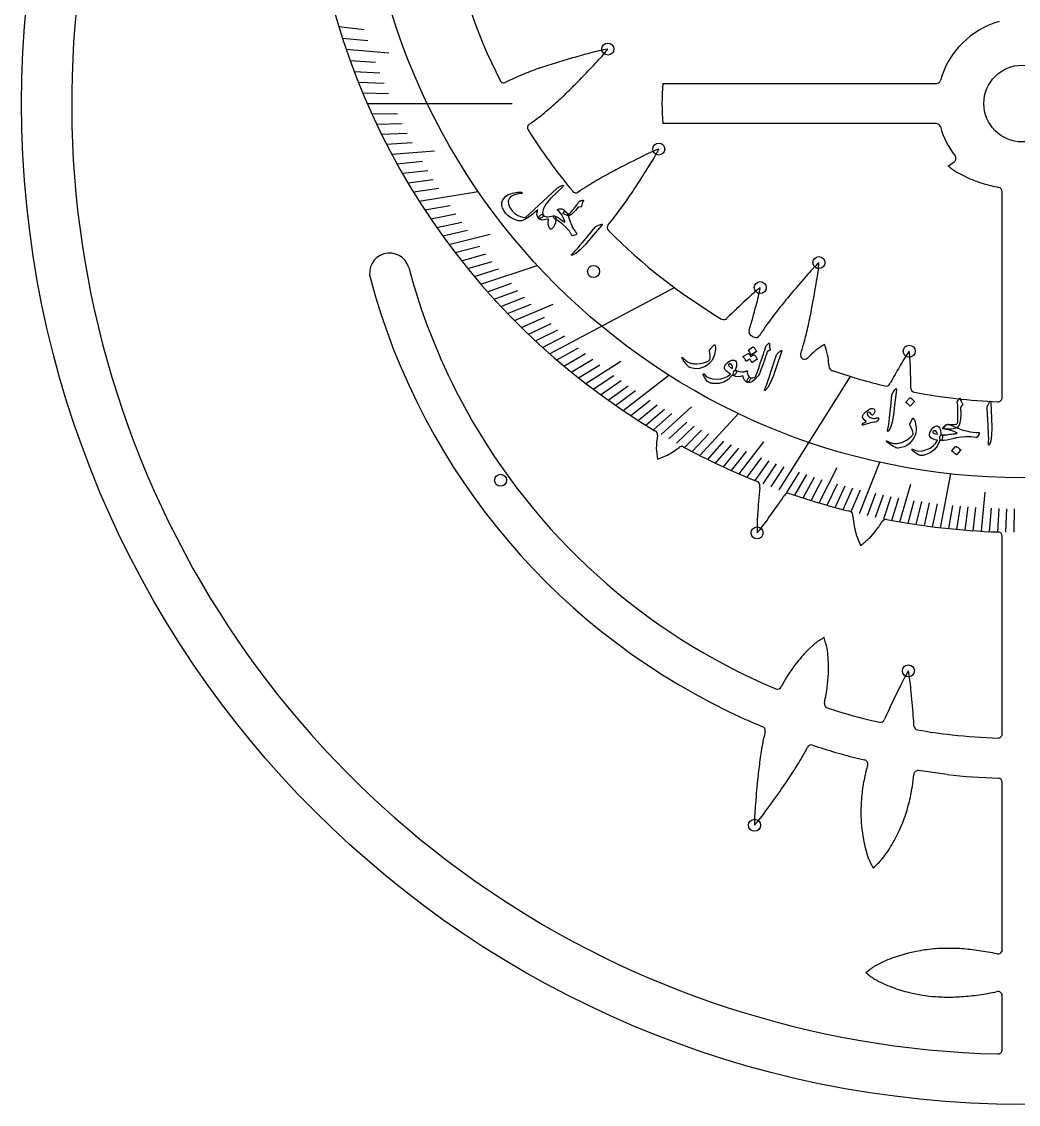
# Model space of a CAD drawing. Header units: millimetres. Extents: x -60 to 60, y -60 to 60.
# Drawn here: x -60 to -0.2, y -60 to 4.9 of the extents above; entities that cross this region are included whole.
import ezdxf

# ---------------------------------------------------------------- set-up
doc = ezdxf.new("R2010")
doc.units = ezdxf.units.MM
for name, color, linetype in [('CUT_INNER', 6, 'Continuous'), ('CUT_OUTER', 1, 'Continuous'), ('ENGRAVE', 7, 'Continuous'), ('ENGRAVE_FINE', 8, 'Continuous'), ('TEXT', 5, 'Continuous')]:
    doc.layers.add(name, color=color, linetype=linetype)

msp = doc.modelspace()

# ---------------------------------------------------------------- linework, layer by layer
at = {"layer": 'CUT_INNER'}
for points in [[(-21.542, 1.2), (-21.537, 1.2), (-5.149, 1.2)], [(-5.149, -1.2), (-21.537, -1.2), (-21.542, -1.2)], [(-4.427, -3.747), (-4.423, -3.744), (-4.074, -3.486)], [(-3.389, -4.396), (-3.901, -4.136), (-3.906, -4.133)], [(-1.2, -17.629), (-1.2, -5.27)], [(-36.786, -9.826), (-36.784, -9.832)], [(-17.71, -12.878), (-17.709, -12.877)], [(-12.862, -15.255), (-12.822, -15.21)], [(-11.593, -15.65), (-11.587, -15.773)], [(-7.942, -16.81), (-7.894, -16.722)], [(-21.989, -19.638), (-22.031, -19.613)], [(-15.888, -22.655), (-15.912, -22.646)], [(-15.742, -23.026), (-15.731, -22.912)], [(-10.349, -24.441), (-10.412, -24.425)], [(-10.152, -24.757), (-10.16, -24.663)], [(-8.809, -25.64), (-9.186, -26.074), (-9.19, -26.078)], [(-1.2, -37.789), (-1.2, -25.935)], [(-12.853, -32.767), (-12.431, -32.377), (-12.427, -32.374)], [(-15.574, -34.744), (-14.77, -35.083)], [(-9.195, -36.948), (-8.556, -37.092)], [(-4.509, -40.223), (-6.219, -39.994)], [(-1.2, -50.736), (-1.2, -40.691)], [(-1.2, -56.731), (-1.2, -53.481)]]:
    msp.add_lwpolyline(points, dxfattribs=at)
msp.add_circle((0, 0), 2.3, dxfattribs=at)
for centre, radius, start, end in [((0, 17.145), 42.854, 133.69959, 239.06366), ((0, 0), 57, 137.46163, 268.53552), ((-0.008, 17.142), 35.046, 191.01555, 206.72992), ((-0.001, 0.001), 5.098, 105.69586, 164.30414), ((-23.357, -5.739), 9.128, 99.41474, 106.2999), ((-32.103, 8.84), 9.148, 315.57392, 322.45221), ((-14.034, -43.066), 47.589, 105.76577, 107.0612), ((-5.857, -71.781), 77.446, 105.01344, 105.81591), ((-22.926, -15.309), 18.438, 109.27559, 112.56693), ((-19.95, -23.813), 27.448, 107.04713, 109.27956), ((-75.857, 49.478), 68.86, 315.56012, 316.91039), ((-31.086, 1.492), 0.25, 206.92152, 300.36039), ((-24.691, -11.059), 13.837, 112.57022, 116.93701), ((-5.15, 1.45), 0.25, 270, 343.82813), ((-51.945, 26.019), 35.362, 313.82983, 315.57145), ((-9.355, 0), 12.246, 174.37773, 185.62227), ((-42.769, 16.456), 22.108, 311.07627, 313.83799), ((-38.604, 11.678), 15.77, 307.24284, 311.07636), ((-29.424, -1.445), 0.25, 123.61865, 212.16797), ((-33.695, 5.053), 7.526, 303.30591, 308.01054), ((-5.15, -1.45), 0.25, 16.17188, 90), ((-0.02, 17.13), 35.029, 212.28017, 219.73663), ((-0.006, -0.003), 5.093, 195.68592, 217.9153), ((9.459, -68.577), 72.92, 116.25096, 117.52598), ((-18.572, -11.27), 9.127, 110.66496, 117.54996), ((-29.984, 1.317), 9.136, 326.82171, 333.70853), ((-4.223, -3.285), 0.25, 306.50741, 37.26563), ((-80.836, 32.644), 68.86, 326.81012, 328.16039), ((0.392, 2.218), 7.669, 231.06273, 235.91101), ((-14.36, -23.727), 22.133, 119.28209, 122.03772), ((-7.868, -35.294), 35.397, 117.55199, 119.29022), ((0.189, 3.496), 8.665, 245.61363, 252.99961), ((-21.142, -13.088), 9.517, 121.40595, 125.1627), ((-52.806, 14.301), 35.362, 325.07983, 326.82145), ((0.171, 3.323), 8.495, 252.77256, 259.3551), ((-1.45, -5.27), 0.25, 0, 77.91668), ((-26.766, -5.102), 0.25, 219.90234, 304.91632), ((-41.941, 6.711), 22.108, 322.32627, 325.08799), ((-31.933, -1.15), 9.383, 319.23774, 322.97527), ((-24.637, -7.439), 0.25, 139.45868, 224.82422), ((-0.004, 17.14), 35.048, 224.93675, 239.06138), ((-37.937, -10.165), 1.2, 16.42417, 196.11821), ((-5.944, -16.197), 9.127, 133.16447, 140.04999), ((-21.316, -8.934), 9.148, 349.324, 356.20197), ((0.06, 0.027), 38.141, 194.97992, 207.69695), ((41.884, -58.415), 72.92, 138.75096, 140.02598), ((0, 0), 40.474, 195.03291, 245.80808), ((-80.273, 0.546), 68.86, 349.31012, 350.66039), ((-10.149, -18.273), 9.127, 127.53953, 134.42497), ((-24.734, -9.538), 9.148, 343.69898, 350.57702), ((13.139, -34.296), 35.397, 140.05199, 141.79022), ((33.311, -64.975), 72.92, 133.12596, 134.40098), ((-85.573, 6.549), 72.074, 343.7482, 345.00022), ((-47.358, -5.674), 35.362, 347.57983, 349.32145), ((-17.893, -12.707), 0.25, 238.91858, 316.98345), ((2.715, -26.094), 22.133, 141.78209, 144.53772), ((-16.138, -13.691), 0.25, 163.91134, 242.40234), ((-5.59, -20.257), 11.982, 144.23312, 148.04362), ((-34.415, -8.528), 22.108, 344.82627, 347.58799), ((-8.773, 0.266), 16.032, 242.182, 242.87756), ((-15.967, -13.781), 0.25, 242.75391, 327.41632), ((-23.688, -11.52), 10.972, 341.45387, 345.24315), ((-7.421, -20.49), 7.553, 131.17778, 135.65389), ((-7.862, -20.991), 7.669, 121.37523, 126.22351), ((-18.031, -16.651), 6.558, 13.99076, 19.6605), ((0.648, -20.162), 9.127, 144.41461, 151.29994), ((-15.846, -16.037), 9.148, 0.57396, 7.45209), ((-13.048, -15.087), 0.25, 161.95868, 317.83371), ((-18.51, -16.228), 6.941, 4.77362, 9.64471), ((-11.337, -15.761), 0.25, 182.79129, 250.83984), ((-4.937, 2.649), 19.74, 250.83045, 251.50481), ((-0.024, 17.07), 34.976, 251.36567, 256.44739), ((59.721, -54.486), 77.446, 150.01344, 150.81591), ((-81.167, -18.374), 74.508, 1.00667, 1.86821), ((-8.161, -16.689), 0.25, 256.46484, 331.08966), ((-6.42, -17.062), 0.25, 180.79763, 259.27734), ((-0.005, 17.102), 35.011, 259.36389, 267.61803), ((0, 0), 38.075, 207.70352, 245.8558), ((-1.45, -17.629), 0.25, 267.71484, 360), ((-22.117, -19.852), 0.25, 351.54129, 59.23828), ((-16.704, -20.757), 5.238, 170.46063, 179.17112), ((-15.391, -20.368), 6.558, 182.74076, 188.4105), ((-23.977, -16.236), 5.543, 299.12886, 307.87674), ((-20.425, -20.812), 0.25, 61.70145, 126.58371), ((-0.024, 17.09), 42.795, 241.70823, 248.20637), ((-24.517, -14.127), 7.669, 290.12523, 294.97351), ((-15.98, -22.888), 0.25, 354.51178, 68.37891), ((52.849, -29.106), 68.86, 174.93512, 176.28539), ((-14.037, -23.61), 0.25, 70.8564, 146.11322), ((-78.188, 20.221), 77.446, 324.38844, 325.19091), ((-37.353, -8.004), 27.807, 324.90974, 326.20517), ((-0.006, 17.124), 42.833, 250.99392, 255.93915), ((-6.765, -25.449), 9.137, 174.94691, 181.83335), ((-10.409, -24.683), 0.25, 4.73438, 76.11328), ((-22.772, -19.722), 9.138, 318.79591, 325.67288), ((-2.755, -23.951), 7.441, 186.21945, 195.10536), ((-13.298, -21.956), 5.807, 320.63008, 327.89657), ((-8.169, -25.178), 0.25, 78.9389, 147.14062), ((-0.006, 17.104), 42.813, 259.07298, 268.07786), ((-3.761, -23.688), 6.558, 199.61576, 205.2855), ((-1.45, -25.935), 0.25, 0, 88.06641), ((-14.306, -20.365), 7.669, 307.00023, 311.84851), ((-7.966, -38.611), 7.669, 120.72375, 125.57203), ((-18.085, -34.155), 6.558, 13.33927, 19.00902), ((-6.697, -38.865), 8.665, 135.27464, 142.66062), ((-19.056, -33.784), 7.441, 359.94297, 8.82888), ((-6.126, -39.312), 9.39, 142.60761, 152.39063), ((-20.83, -33.815), 9.215, 350.08418, 0.14746), ((0.939, -38.809), 9.127, 148.30747, 155.193), ((-15.796, -35.813), 9.148, 4.46701, 11.34497), ((-14.673, -34.853), 0.25, 247.15601, 334.60962), ((58.135, -67.067), 72.92, 153.89397, 155.16899), ((-57.367, -26.441), 46.486, 348.19716, 348.88509), ((-75.183, -42.063), 68.86, 4.45313, 5.8034), ((-11.617, -35.987), 0.25, 171.21441, 252.20339), ((-2.283, -8.376), 29.396, 251.3302, 256.40071), ((-6.536, -14.607), 24.473, 245.75203, 248.35728), ((-8.5, -36.848), 0.25, 257.28814, 336.50103), ((9.532, -44.701), 19.419, 154.83673, 156.46845), ((-26.472, -38.391), 20.011, 3.08505, 4.7979), ((-3.523, -40.546), 12.242, 166.27323, 170.07449), ((-15.659, -37.584), 0.25, 346.9322, 67.11864), ((-6.24, -37.3), 0.25, 183.15999, 259.83051), ((-1.885, -14.089), 23.866, 259.37743, 264.40947), ((-0.608, -6.83), 31.22, 263.37508, 268.43367), ((-1.45, -37.789), 0.25, 267.45763, 360), ((6.177, -42.351), 22.108, 169.79979, 172.5615), ((-23.783, -33.037), 12.242, 329.23346, 333.0458), ((-12.649, -38.702), 0.25, 72.20339, 152.38983), ((-1.906, -6.986), 33.236, 251.28006, 256.24698), ((19.318, -44.072), 35.362, 172.55335, 174.29497), ((-32.336, -28.069), 22.133, 326.75561, 329.51124), ((-7.866, -31.603), 7.907, 255.79095, 258.38798), ((-9.513, -39.593), 0.25, 344.73274, 77.28814), ((-43.432, -20.802), 35.397, 325.02551, 326.76374), ((-0.156, -42.286), 9.487, 163.92317, 168.71021), ((-15.244, -39.546), 8.769, 350.7897, 355.59196), ((-6.253, -40.242), 0.25, 82.37288, 174.92827), ((-0.498, -5.548), 34.907, 263.40159, 268.45459), ((52.649, -47.415), 68.86, 174.28364, 175.63391), ((0.906, -42.564), 10.583, 168.35977, 174.01086), ((-1.45, -40.691), 0.25, 0, 87.45763), ((-74.16, 0.734), 72.92, 323.72448, 324.9995), ((0.028, -42.468), 9.7, 174.03201, 180.28914), ((-17.042, -39.345), 10.576, 345.61294, 351.27213), ((-6.92, -43.081), 9.136, 174.29529, 181.18186), ((-16.055, -39.602), 9.556, 336.12497, 345.63792), ((-22.852, -37.179), 9.127, 318.13829, 325.02353), ((-0.457, -42.476), 9.215, 180.25367, 190.31695), ((-15.683, -39.766), 9.149, 329.27998, 336.12367), ((-2.197, -42.82), 7.441, 190.11246, 198.99837), ((-14.222, -40.667), 7.433, 320.66031, 329.49362), ((-3.219, -42.627), 6.558, 203.50877, 209.17851), ((-13.965, -40.027), 7.669, 310.89324, 315.74152), ((-5.222, -58.22), 7.441, 110.28195, 119.16786), ((-4.576, -59.873), 9.215, 100.42317, 110.48644), ((-4.482, -60.349), 9.7, 94.2015, 100.45863), ((-4.422, -61.23), 10.583, 88.52926, 94.18035), ((-4.472, -63.054), 12.408, 83.68356, 88.51208), ((-4.846, -66.413), 15.787, 79.85011, 83.67517), ((-4.116, -62.998), 12.298, 77.73336, 80.39679), ((-1.45, -50.736), 0.25, 257.78775, 360), ((-5.212, -57.18), 6.558, 123.67826, 129.348), ((-4.55, -46.144), 7.669, 231.06273, 235.91101), ((-5.225, -46.004), 7.433, 240.8298, 249.66311), ((-4.597, -44.407), 9.149, 249.44947, 256.29316), ((-4.501, -44.012), 9.556, 256.29446, 265.80741), ((-4.422, -42.995), 10.576, 265.78243, 271.44162), ((-4.471, -41.176), 12.396, 271.45891, 276.29686), ((-4.844, -37.823), 15.77, 276.30534, 280.13886), ((-4.121, -41.195), 12.323, 279.59186, 282.26642), ((-1.45, -53.481), 0.25, 0, 102.21225), ((-1.45, -56.731), 0.25, 268.41797, 0)]:
    msp.add_arc(centre, radius, start, end, dxfattribs=at)
at = {"layer": 'CUT_OUTER'}
msp.add_circle((0, 0), 60, dxfattribs=at)
at = {"layer": 'ENGRAVE'}
for points in [[(-39.275, 0), (-30.576, 0)], [(-36.166, -5.844), (-32.618, -5.271)], [(-32.465, -10.829), (-29.082, -9.701)], [(-28.344, -14.997), (-20.852, -11.033)], [(-23.932, -18.404), (-21.181, -16.289)], [(-14.584, -23.151), (-10.306, -16.36)], [(-19.323, -21.105), (-17.018, -18.588)], [(-9.763, -24.582), (-8.539, -21.501)], [(-4.892, -25.429), (-4.272, -22.202)]]:
    msp.add_lwpolyline(points, dxfattribs=at)
for centre, radius in [((0, 17.145), 39.579), ((-24.849, 3.266), 0.36), ((-21.793, -2.729), 0.36), ((-25.706, -10.068), 0.36), ((-12.188, -9.539), 0.36), ((-15.709, -11.035), 0.36), ((-6.775, -14.85), 0.36), ((-31.281, -22.587), 0.36), ((-15.897, -25.742), 0.36), ((-6.827, -34.013), 0.36), ((-16.055, -43.27), 0.36)]:
    msp.add_circle(centre, radius, dxfattribs=at)
at = {"layer": 'ENGRAVE_FINE'}
for points in [[(-40.981, 4.612), (-39.455, 4.44)], [(-40.765, 3.927), (-39.236, 3.78)], [(-40.539, 3.251), (-37.982, 3.045)], [(-40.304, 2.583), (-38.771, 2.485)], [(-40.06, 1.924), (-38.526, 1.85)], [(-39.807, 1.274), (-38.271, 1.225)], [(-39.545, 0.633), (-38.009, 0.608)], [(-38.997, -0.624), (-37.46, -0.599)], [(-38.711, -1.239), (-37.175, -1.19)], [(-38.417, -1.845), (-36.882, -1.772)], [(-38.116, -2.443), (-36.583, -2.345)], [(-37.808, -3.031), (-35.25, -2.826)], [(-37.492, -3.611), (-35.964, -3.464)], [(-37.17, -4.183), (-35.645, -4.011)], [(-36.842, -4.745), (-35.32, -4.549)], [(-36.507, -5.299), (-34.989, -5.079)], [(-35.819, -6.381), (-34.311, -6.112)], [(-35.467, -6.909), (-33.964, -6.616)], [(-35.109, -7.429), (-33.612, -7.112)], [(-34.746, -7.939), (-33.255, -7.599)], [(-34.377, -8.442), (-31.898, -7.833)], [(-34.004, -8.936), (-32.527, -8.548)], [(-33.626, -9.422), (-32.157, -9.01)], [(-33.243, -9.899), (-31.782, -9.464)], [(-32.856, -10.368), (-31.403, -9.91)], [(-32.069, -11.282), (-30.634, -10.777)], [(-31.669, -11.726), (-30.245, -11.199)], [(-31.266, -12.163), (-29.852, -11.613)], [(-30.858, -12.591), (-29.455, -12.019)], [(-30.447, -13.012), (-28.123, -12.019)], [(-30.033, -13.425), (-28.653, -12.808)], [(-29.615, -13.829), (-28.247, -13.191)], [(-29.195, -14.226), (-27.838, -13.566)], [(-28.771, -14.616), (-27.427, -13.933)], [(-27.914, -15.371), (-26.598, -14.647)], [(-27.481, -15.738), (-26.179, -14.992)], [(-27.046, -16.097), (-25.758, -15.33)], [(-26.168, -16.792), (-24.068, -15.445)], [(-26.608, -16.448), (-25.335, -15.662)], [(-25.725, -17.129), (-24.483, -16.302)], [(-25.28, -17.459), (-24.054, -16.612)], [(-24.833, -17.781), (-23.623, -16.915)], [(-24.383, -18.096), (-23.191, -17.211)], [(-23.479, -18.705), (-22.32, -17.782)], [(-23.024, -18.999), (-21.883, -18.058)], [(-22.567, -19.286), (-21.444, -18.327)], [(-22.108, -19.566), (-21.004, -18.589)], [(-21.648, -19.84), (-19.837, -18.18)], [(-21.186, -20.106), (-20.12, -19.095)], [(-20.722, -20.366), (-19.676, -19.338)], [(-20.257, -20.619), (-19.231, -19.574)], [(-19.791, -20.866), (-18.785, -19.805)], [(-18.855, -21.339), (-17.889, -20.246)], [(-18.384, -21.566), (-17.44, -20.458)], [(-17.913, -21.786), (-16.99, -20.663)], [(-16.967, -22.207), (-15.5, -20.287)], [(-17.441, -22), (-16.539, -20.863)], [(-16.492, -22.409), (-15.635, -21.244)], [(-16.017, -22.604), (-15.181, -21.425)], [(-15.54, -22.792), (-14.728, -21.601)], [(-15.063, -22.975), (-14.273, -21.77)], [(-12.181, -23.942), (-11.101, -21.819)], [(-14.105, -23.321), (-13.362, -22.093)], [(-13.626, -23.485), (-12.906, -22.245)], [(-13.145, -23.643), (-12.449, -22.392)], [(-12.664, -23.796), (-11.992, -22.533)], [(-11.699, -24.081), (-11.075, -22.798)], [(-11.216, -24.216), (-10.617, -22.922)], [(-10.732, -24.344), (-10.158, -23.041)], [(-10.248, -24.466), (-9.698, -23.155)], [(-9.277, -24.693), (-8.778, -23.365)], [(-7.332, -25.077), (-6.671, -22.816)], [(-2.448, -25.639), (-2.225, -23.308)], [(-8.792, -24.798), (-8.318, -23.462)], [(-8.305, -24.897), (-7.857, -23.554)], [(-7.819, -24.99), (-7.396, -23.64)], [(-6.845, -25.159), (-6.474, -23.797)], [(-6.357, -25.235), (-6.012, -23.867)], [(-5.869, -25.305), (-5.551, -23.932)], [(-5.381, -25.37), (-5.088, -23.992)], [(-4.404, -25.482), (-4.164, -24.096)], [(-3.915, -25.53), (-3.702, -24.14)], [(-3.426, -25.572), (-3.239, -24.178)], [(-2.937, -25.608), (-2.777, -24.212)], [(-1.958, -25.665), (-1.851, -24.264)], [(-1.469, -25.684), (-1.389, -24.282)], [(-0.979, -25.698), (-0.926, -24.295)], [(-0.49, -25.706), (-0.463, -24.303)]]:
    msp.add_lwpolyline(points, dxfattribs=at)
at = {"layer": 'TEXT'}
for points in [[(-28.278, -5.702), (-28.551, -6.009), (-28.714, -6.284), (-28.765, -6.528), (-28.706, -6.739), (-28.712, -6.761), (-28.738, -6.789), (-28.785, -6.822), (-28.851, -6.86), (-28.905, -6.888), (-28.948, -6.903), (-28.979, -6.905), (-29, -6.894), (-29.069, -6.78), (-29.099, -6.654), (-29.09, -6.516), (-29.043, -6.364), (-29.419, -6.695), (-29.742, -6.917), (-30.013, -7.028), (-30.233, -7.028), (-30.476, -6.941), (-30.682, -6.837), (-30.851, -6.715), (-30.984, -6.577), (-31.091, -6.42), (-31.163, -6.265), (-31.199, -6.111), (-31.199, -5.959), (-31.163, -5.816), (-31.091, -5.689), (-30.983, -5.578), (-30.838, -5.482), (-30.753, -5.441), (-30.664, -5.406), (-30.571, -5.376), (-30.474, -5.352), (-30.373, -5.333), (-30.267, -5.321), (-30.157, -5.314), (-30.043, -5.312), (-30.029, -5.314), (-30.017, -5.319), (-30.006, -5.326), (-29.997, -5.335), (-29.992, -5.345), (-29.99, -5.355), (-29.991, -5.365), (-29.995, -5.377), (-30.002, -5.387), (-30.014, -5.394), (-30.029, -5.399), (-30.047, -5.401), (-30.305, -5.43), (-30.512, -5.487), (-30.666, -5.574), (-30.767, -5.692), (-30.824, -5.861), (-30.814, -6.042), (-30.734, -6.234), (-30.587, -6.437), (-30.424, -6.592), (-30.238, -6.712), (-30.031, -6.798), (-29.802, -6.848), (-27.912, -5.102), (-27.867, -5.061), (-27.826, -5.028), (-27.792, -5.004), (-27.762, -4.987), (-27.543, -4.9), (-27.511, -4.908), (-27.503, -4.928), (-27.518, -4.96), (-27.556, -5.003)], [(-26.44, -5.821), (-26.423, -5.816), (-26.408, -5.811), (-26.394, -5.806), (-26.382, -5.802), (-26.371, -5.798), (-26.363, -5.795), (-26.356, -5.793), (-26.351, -5.791), (-26.341, -5.79), (-26.332, -5.791), (-26.324, -5.795), (-26.318, -5.8), (-26.314, -5.807), (-26.312, -5.815), (-26.312, -5.823), (-26.316, -5.832), (-26.358, -5.915), (-26.39, -5.996), (-26.412, -6.076), (-26.424, -6.155), (-26.428, -6.173), (-26.439, -6.188), (-26.455, -6.197), (-26.477, -6.202), (-26.633, -6.219), (-26.794, -6.409), (-26.923, -6.546), (-27.036, -6.645), (-27.132, -6.703), (-27.212, -6.722), (-27.265, -6.715), (-27.334, -6.695), (-27.42, -6.661), (-27.521, -6.613), (-27.499, -6.519), (-27.461, -6.471), (-27.409, -6.47), (-27.341, -6.516), (-27.296, -6.556), (-27.252, -6.589), (-27.212, -6.617), (-27.174, -6.639), (-27.16, -6.629), (-27.143, -6.612), (-27.122, -6.589), (-27.096, -6.559), (-27.066, -6.523), (-27.031, -6.481), (-26.991, -6.432), (-26.947, -6.377), (-26.891, -6.31), (-26.84, -6.246), (-26.792, -6.186), (-26.749, -6.13), (-26.709, -6.078), (-26.673, -6.028), (-26.641, -5.982), (-26.613, -5.938), (-26.59, -5.905), (-26.57, -5.879), (-26.552, -5.862), (-26.537, -5.853), (-26.52, -5.849), (-26.498, -5.842), (-26.471, -5.833), (-26.44, -5.821)], [(-27.87, -6.368), (-27.818, -6.34), (-27.766, -6.321), (-27.715, -6.309), (-27.665, -6.306), (-27.609, -6.316), (-27.55, -6.341), (-27.487, -6.38), (-27.422, -6.434), (-27.389, -6.466), (-27.359, -6.499), (-27.331, -6.534), (-27.307, -6.57), (-27.285, -6.606), (-27.266, -6.644), (-27.248, -6.682), (-27.233, -6.721), (-27.186, -6.857), (-27.144, -6.979), (-27.105, -7.087), (-27.071, -7.179), (-27.041, -7.257), (-27.015, -7.32), (-26.994, -7.369), (-26.978, -7.403), (-26.941, -7.464), (-26.905, -7.522), (-26.869, -7.577), (-26.832, -7.629), (-26.797, -7.677), (-26.763, -7.723), (-26.732, -7.764), (-26.702, -7.803), (-26.698, -7.81), (-26.7, -7.817), (-26.706, -7.825), (-26.719, -7.834), (-26.777, -7.866), (-26.837, -7.892), (-26.9, -7.912), (-26.965, -7.925), (-26.974, -7.925), (-26.982, -7.921), (-26.989, -7.916), (-26.996, -7.908), (-27.024, -7.859), (-27.052, -7.812), (-27.079, -7.767), (-27.105, -7.725), (-27.131, -7.685), (-27.156, -7.649), (-27.181, -7.615), (-27.205, -7.585), (-27.36, -7.41), (-27.542, -7.243), (-27.754, -7.084), (-27.994, -6.932), (-28.035, -6.904), (-28.066, -6.874), (-28.089, -6.841), (-28.102, -6.806), (-28.106, -6.774), (-28.098, -6.753), (-28.079, -6.741), (-28.049, -6.74), (-27.962, -6.769), (-27.836, -6.837), (-27.669, -6.944), (-27.461, -7.09), (-27.452, -7.095), (-27.444, -7.097), (-27.439, -7.098), (-27.435, -7.097), (-27.432, -7.068), (-27.448, -7.009), (-27.484, -6.92), (-27.539, -6.801), (-27.608, -6.673), (-27.687, -6.564), (-27.776, -6.474), (-27.875, -6.402), (-27.885, -6.395), (-27.887, -6.387), (-27.882, -6.378), (-27.87, -6.368)], [(-28.028, -6.747), (-27.998, -6.789), (-27.979, -6.839), (-27.97, -6.898), (-27.97, -6.966), (-27.994, -7.142), (-28.043, -7.291), (-28.116, -7.415), (-28.216, -7.511), (-28.253, -7.53), (-28.286, -7.53), (-28.316, -7.512), (-28.343, -7.475), (-28.391, -7.372), (-28.418, -7.255), (-28.424, -7.125), (-28.408, -6.982), (-28.407, -6.952), (-28.417, -6.934), (-28.437, -6.928), (-28.469, -6.933), (-28.639, -6.979), (-28.785, -6.987), (-28.906, -6.958), (-29.002, -6.891), (-29.007, -6.88), (-29.007, -6.864), (-29.001, -6.845), (-28.991, -6.821), (-28.952, -6.761), (-28.911, -6.713), (-28.869, -6.678), (-28.825, -6.655), (-28.804, -6.65), (-28.783, -6.652), (-28.762, -6.66), (-28.741, -6.674), (-28.645, -6.743), (-28.547, -6.784), (-28.445, -6.796), (-28.341, -6.781), (-28.232, -6.753), (-28.143, -6.738), (-28.076, -6.736), (-28.028, -6.747)], [(-25.293, -7.247), (-25.219, -7.224), (-25.182, -7.226), (-25.183, -7.256), (-25.22, -7.312), (-25.825, -8.016), (-26.196, -8.449), (-26.512, -8.774), (-26.775, -8.991), (-26.984, -9.098), (-27.006, -9.101), (-27.021, -9.1), (-27.029, -9.094), (-27.03, -9.083), (-27.027, -9.071), (-27.02, -9.057), (-27.009, -9.043), (-26.995, -9.027), (-26.877, -8.914), (-26.758, -8.787), (-26.637, -8.649), (-26.514, -8.498), (-26.481, -8.46), (-26.393, -8.354), (-26.251, -8.182), (-26.052, -7.944), (-25.616, -7.413), (-25.591, -7.386), (-25.565, -7.364), (-25.539, -7.347), (-25.513, -7.334)], [(-18.47, -14.47), (-18.464, -14.465), (-18.459, -14.461), (-18.455, -14.459), (-18.45, -14.459), (-18.441, -14.463), (-18.432, -14.474), (-18.424, -14.491), (-18.417, -14.513), (-18.399, -14.618), (-18.395, -14.73), (-18.406, -14.848), (-18.43, -14.972), (-18.467, -15.1), (-18.514, -15.22), (-18.57, -15.333), (-18.636, -15.437), (-18.746, -15.562), (-18.873, -15.669), (-19.016, -15.759), (-19.175, -15.832), (-19.346, -15.882), (-19.52, -15.902), (-19.697, -15.892), (-19.878, -15.85), (-19.923, -15.834), (-19.965, -15.812), (-20.003, -15.784), (-20.037, -15.749), (-20.111, -15.662), (-20.177, -15.581), (-20.235, -15.509), (-20.285, -15.444), (-20.327, -15.387), (-20.361, -15.338), (-20.387, -15.297), (-20.405, -15.264), (-20.408, -15.255), (-20.409, -15.248), (-20.409, -15.242), (-20.406, -15.236), (-20.402, -15.231), (-20.396, -15.226), (-20.39, -15.223), (-20.382, -15.22), (-20.374, -15.22), (-20.366, -15.223), (-20.358, -15.228), (-20.351, -15.236), (-20.303, -15.286), (-20.256, -15.332), (-20.21, -15.374), (-20.165, -15.411), (-20.121, -15.445), (-20.076, -15.475), (-20.031, -15.501), (-19.987, -15.524), (-19.94, -15.543), (-19.89, -15.56), (-19.837, -15.574), (-19.779, -15.585), (-19.719, -15.594), (-19.654, -15.6), (-19.586, -15.602), (-19.514, -15.602), (-19.305, -15.586), (-19.112, -15.548), (-18.936, -15.487), (-18.776, -15.405), (-18.764, -15.397), (-18.754, -15.386), (-18.746, -15.373), (-18.739, -15.356), (-18.721, -15.244), (-18.716, -15.111), (-18.725, -14.956), (-18.747, -14.78), (-18.747, -14.769), (-18.745, -14.761), (-18.742, -14.754), (-18.738, -14.75)], [(-15.343, -14.509), (-15.294, -14.464), (-15.256, -14.428), (-15.228, -14.402), (-15.211, -14.384), (-15.199, -14.373), (-15.187, -14.367), (-15.175, -14.366), (-15.164, -14.369), (-15.153, -14.377), (-15.146, -14.388), (-15.143, -14.402), (-15.145, -14.42), (-15.153, -14.506), (-15.152, -14.587), (-15.143, -14.663), (-15.124, -14.735), (-15.12, -14.757), (-15.125, -14.777), (-15.14, -14.796), (-15.165, -14.812), (-15.287, -14.883), (-15.305, -14.933), (-15.322, -14.982), (-15.338, -15.03), (-15.355, -15.077), (-15.371, -15.123), (-15.386, -15.168), (-15.402, -15.213), (-15.416, -15.257), (-15.552, -15.661), (-15.665, -15.974), (-15.757, -16.195), (-15.827, -16.323), (-16.006, -16.532), (-16.175, -16.669), (-16.335, -16.733), (-16.485, -16.724), (-16.488, -16.722), (-16.492, -16.72), (-16.495, -16.718), (-16.498, -16.717), (-16.51, -16.688), (-16.502, -16.638), (-16.474, -16.567), (-16.427, -16.474), (-16.407, -16.442), (-16.385, -16.421), (-16.362, -16.413), (-16.336, -16.418), (-16.241, -16.443), (-16.153, -16.447), (-16.074, -16.429), (-16.002, -16.391), (-15.971, -16.318), (-15.937, -16.234), (-15.901, -16.14), (-15.863, -16.034), (-15.822, -15.919), (-15.779, -15.793), (-15.734, -15.658), (-15.685, -15.513), (-15.637, -15.371), (-15.594, -15.243), (-15.555, -15.129), (-15.522, -15.03), (-15.494, -14.945), (-15.471, -14.875), (-15.452, -14.819), (-15.437, -14.778), (-15.376, -14.569), (-15.367, -14.549), (-15.359, -14.532), (-15.351, -14.519), (-15.343, -14.509)], [(-16.136, -14.595), (-16.13, -14.593), (-16.123, -14.594), (-16.115, -14.597), (-16.107, -14.602), (-16.081, -14.63), (-16.057, -14.66), (-16.035, -14.69), (-16.014, -14.721), (-15.995, -14.752), (-15.977, -14.786), (-15.96, -14.82), (-15.945, -14.856), (-15.943, -14.868), (-15.943, -14.877), (-15.947, -14.885), (-15.954, -14.89), (-16.24, -15.068), (-16.248, -15.069), (-16.256, -15.066), (-16.263, -15.057), (-16.269, -15.044), (-16.275, -15.033), (-16.285, -15.015), (-16.298, -14.992), (-16.314, -14.962), (-16.335, -14.926), (-16.36, -14.884), (-16.389, -14.835), (-16.423, -14.779), (-16.427, -14.771), (-16.427, -14.764), (-16.425, -14.759), (-16.419, -14.756)], [(-14.521, -14.853), (-14.461, -14.803), (-14.426, -14.792), (-14.415, -14.82), (-14.43, -14.886), (-14.732, -15.764), (-14.917, -16.302), (-15.091, -16.721), (-15.256, -17.019), (-15.411, -17.196), (-15.431, -17.208), (-15.445, -17.212), (-15.454, -17.209), (-15.459, -17.2), (-15.461, -17.187), (-15.459, -17.172), (-15.455, -17.154), (-15.447, -17.135), (-15.38, -16.986), (-15.315, -16.825), (-15.254, -16.651), (-15.195, -16.466), (-15.179, -16.418), (-15.136, -16.288), (-15.067, -16.075), (-14.97, -15.78), (-14.76, -15.126), (-14.746, -15.092), (-14.731, -15.062), (-14.713, -15.036), (-14.694, -15.015)], [(-17.411, -16.304), (-17.635, -16.537), (-17.891, -16.696), (-18.181, -16.78), (-18.503, -16.787), (-18.545, -16.782), (-18.586, -16.776), (-18.626, -16.769), (-18.664, -16.761), (-18.701, -16.751), (-18.736, -16.74), (-18.769, -16.727), (-18.8, -16.713), (-18.869, -16.662), (-18.947, -16.57), (-19.033, -16.438), (-19.127, -16.265), (-19.135, -16.243), (-19.137, -16.225), (-19.133, -16.212), (-19.123, -16.202), (-19.11, -16.198), (-19.096, -16.2), (-19.084, -16.208), (-19.071, -16.223), (-18.947, -16.356), (-18.777, -16.451), (-18.562, -16.508), (-18.303, -16.526), (-18.073, -16.506), (-17.864, -16.45), (-17.673, -16.358), (-17.503, -16.23), (-17.5, -16.224), (-17.499, -16.218), (-17.501, -16.213), (-17.504, -16.208), (-17.618, -16.14), (-17.71, -16.074), (-17.781, -16.01), (-17.831, -15.948), (-17.859, -15.881), (-17.86, -15.807), (-17.833, -15.727), (-17.779, -15.642), (-17.771, -15.632), (-17.762, -15.621), (-17.753, -15.61), (-17.743, -15.6), (-17.732, -15.589), (-17.721, -15.578), (-17.709, -15.566), (-17.697, -15.554), (-17.606, -15.48), (-17.516, -15.427), (-17.427, -15.394), (-17.338, -15.382), (-17.259, -15.392), (-17.2, -15.424), (-17.159, -15.479), (-17.137, -15.557), (-17.131, -15.652), (-17.143, -15.754), (-17.17, -15.862), (-17.214, -15.976), (-17.208, -15.98), (-17.201, -15.983), (-17.195, -15.985), (-17.188, -15.988), (-17.182, -15.99), (-17.175, -15.993), (-17.169, -15.996), (-17.162, -15.999), (-17.142, -16.016), (-17.131, -16.04), (-17.131, -16.07), (-17.141, -16.108), (-17.157, -16.147), (-17.177, -16.184), (-17.201, -16.219), (-17.229, -16.253), (-17.257, -16.282), (-17.282, -16.299), (-17.303, -16.307), (-17.32, -16.304), (-17.385, -16.27), (-17.388, -16.276), (-17.394, -16.284), (-17.401, -16.293), (-17.411, -16.304)], [(-16.088, -15.059), (-16.081, -15.057), (-16.074, -15.058), (-16.067, -15.06), (-16.058, -15.066), (-16.032, -15.094), (-16.007, -15.124), (-15.984, -15.154), (-15.963, -15.185), (-15.943, -15.216), (-15.925, -15.25), (-15.908, -15.284), (-15.892, -15.32), (-15.89, -15.33), (-15.892, -15.338), (-15.896, -15.346), (-15.904, -15.352), (-16.19, -15.531), (-16.196, -15.532), (-16.203, -15.529), (-16.209, -15.521), (-16.217, -15.509), (-16.221, -15.501), (-16.229, -15.489), (-16.239, -15.472), (-16.252, -15.45), (-16.267, -15.424), (-16.285, -15.394), (-16.307, -15.36), (-16.331, -15.322), (-16.542, -15.452), (-16.55, -15.453), (-16.558, -15.45), (-16.565, -15.441), (-16.572, -15.428), (-16.578, -15.417), (-16.588, -15.399), (-16.601, -15.375), (-16.618, -15.345), (-16.639, -15.309), (-16.664, -15.267), (-16.694, -15.217), (-16.728, -15.161), (-16.731, -15.154), (-16.73, -15.147), (-16.727, -15.143), (-16.721, -15.139), (-16.435, -14.981), (-16.429, -14.979), (-16.422, -14.979), (-16.414, -14.982), (-16.406, -14.988), (-16.387, -15.008), (-16.369, -15.029), (-16.352, -15.05), (-16.335, -15.072), (-16.319, -15.095), (-16.304, -15.118), (-16.29, -15.142), (-16.277, -15.167)], [(-17.377, -15.844), (-17.38, -15.764), (-17.396, -15.701), (-17.425, -15.653), (-17.466, -15.622), (-17.497, -15.615), (-17.527, -15.613), (-17.556, -15.617), (-17.585, -15.627), (-17.596, -15.634), (-17.603, -15.645), (-17.605, -15.659), (-17.603, -15.677), (-17.585, -15.726), (-17.546, -15.773), (-17.486, -15.819), (-17.405, -15.864), (-17.396, -15.867), (-17.388, -15.864), (-17.382, -15.857), (-17.377, -15.844)], [(-16.336, -16.418), (-16.313, -16.44), (-16.297, -16.459), (-16.29, -16.475), (-16.289, -16.487), (-16.294, -16.504), (-16.302, -16.523), (-16.314, -16.544), (-16.328, -16.569), (-16.381, -16.644), (-16.425, -16.695), (-16.459, -16.721), (-16.485, -16.724), (-16.572, -16.665), (-16.646, -16.581), (-16.707, -16.47), (-16.754, -16.334), (-16.884, -16.372), (-17.022, -16.38), (-17.168, -16.357), (-17.323, -16.302), (-17.337, -16.291), (-17.345, -16.275), (-17.346, -16.255), (-17.341, -16.229), (-17.296, -16.074), (-17.29, -16.057), (-17.28, -16.041), (-17.265, -16.026), (-17.245, -16.011), (-17.226, -16.002), (-17.207, -15.997), (-17.187, -15.997), (-17.167, -16.001), (-16.983, -16.064), (-16.819, -16.09), (-16.676, -16.08), (-16.553, -16.034), (-16.538, -16.026), (-16.523, -16.023), (-16.507, -16.025), (-16.492, -16.03), (-16.48, -16.039), (-16.473, -16.049), (-16.472, -16.061), (-16.477, -16.076), (-16.483, -16.089), (-16.487, -16.1), (-16.489, -16.11), (-16.49, -16.12), (-16.467, -16.216), (-16.433, -16.298), (-16.39, -16.366), (-16.336, -16.418)], [(-7.633, -17.154), (-7.584, -17.094), (-7.552, -17.076), (-7.536, -17.101), (-7.537, -17.168), (-7.652, -18.089), (-7.723, -18.655), (-7.807, -19.1), (-7.907, -19.426), (-8.022, -19.631), (-8.039, -19.646), (-8.052, -19.654), (-8.062, -19.653), (-8.069, -19.644), (-8.073, -19.632), (-8.074, -19.617), (-8.073, -19.599), (-8.07, -19.578), (-8.035, -19.419), (-8.005, -19.247), (-7.98, -19.065), (-7.961, -18.872), (-7.955, -18.821), (-7.94, -18.685), (-7.915, -18.463), (-7.882, -18.155), (-7.811, -17.471), (-7.804, -17.435), (-7.795, -17.402), (-7.783, -17.374), (-7.768, -17.349)], [(-6.735, -17.65), (-6.729, -17.646), (-6.723, -17.644), (-6.714, -17.645), (-6.705, -17.648), (-6.641, -17.69), (-6.583, -17.738), (-6.53, -17.792), (-6.481, -17.851), (-6.477, -17.86), (-6.476, -17.868), (-6.478, -17.875), (-6.483, -17.882), (-6.705, -18.132), (-6.712, -18.137), (-6.721, -18.138), (-6.73, -18.132), (-6.74, -18.121), (-6.749, -18.112), (-6.763, -18.098), (-6.782, -18.079), (-6.806, -18.055), (-6.835, -18.026), (-6.871, -17.992), (-6.912, -17.953), (-6.96, -17.909), (-6.966, -17.902), (-6.968, -17.896), (-6.967, -17.891), (-6.962, -17.886)], [(-3.865, -19.101), (-3.862, -18.993), (-3.86, -18.878), (-3.858, -18.758), (-3.858, -18.632), (-3.858, -18.499), (-3.86, -18.36), (-3.863, -18.214), (-3.867, -18.061), (-3.893, -17.902), (-3.892, -17.882), (-3.887, -17.863), (-3.88, -17.846), (-3.871, -17.829), (-3.865, -17.821), (-3.857, -17.81), (-3.847, -17.796), (-3.835, -17.78), (-3.82, -17.761), (-3.804, -17.739), (-3.785, -17.713), (-3.765, -17.685), (-3.758, -17.676), (-3.75, -17.669), (-3.74, -17.666), (-3.73, -17.666), (-3.722, -17.669), (-3.716, -17.675), (-3.712, -17.685), (-3.709, -17.699), (-3.692, -17.775), (-3.665, -17.85), (-3.628, -17.924), (-3.581, -17.997), (-3.569, -18.017), (-3.566, -18.036), (-3.571, -18.054), (-3.585, -18.072), (-3.672, -18.173), (-3.679, -18.186), (-3.685, -18.203), (-3.689, -18.225), (-3.691, -18.251), (-3.688, -18.622), (-3.703, -18.919), (-3.734, -19.141), (-3.784, -19.288), (-3.882, -19.402), (-4.04, -19.478), (-4.258, -19.517), (-4.536, -19.518), (-4.637, -19.5), (-4.683, -19.462), (-4.674, -19.404), (-4.61, -19.326), (-4.6, -19.316), (-4.589, -19.306), (-4.579, -19.297), (-4.57, -19.288), (-4.56, -19.278), (-4.551, -19.27), (-4.542, -19.261), (-4.533, -19.252), (-4.512, -19.236), (-4.488, -19.226), (-4.461, -19.222), (-4.431, -19.223), (-4.298, -19.235), (-4.179, -19.239), (-4.076, -19.237), (-3.988, -19.229), (-3.938, -19.215), (-3.9, -19.19), (-3.876, -19.152), (-3.865, -19.101)], [(-1.981, -17.938), (-1.943, -17.87), (-1.914, -17.847), (-1.895, -17.869), (-1.884, -17.935), (-1.849, -18.863), (-1.827, -19.433), (-1.838, -19.886), (-1.884, -20.223), (-1.965, -20.445), (-1.979, -20.462), (-1.991, -20.471), (-2.001, -20.472), (-2.009, -20.465), (-2.015, -20.453), (-2.019, -20.439), (-2.021, -20.421), (-2.021, -20.4), (-2.012, -20.237), (-2.01, -20.063), (-2.015, -19.879), (-2.027, -19.685), (-2.029, -19.635), (-2.037, -19.498), (-2.049, -19.274), (-2.065, -18.965), (-2.106, -18.278), (-2.106, -18.242), (-2.102, -18.209), (-2.095, -18.178), (-2.084, -18.151)], [(-8.679, -19.024), (-8.695, -19.047), (-8.711, -19.064), (-8.728, -19.078), (-8.745, -19.086), (-8.822, -19.095), (-8.905, -19.109), (-8.993, -19.127), (-9.088, -19.149), (-9.189, -19.175), (-9.295, -19.206), (-9.408, -19.242), (-9.527, -19.282), (-9.547, -19.285), (-9.564, -19.284), (-9.577, -19.278), (-9.587, -19.266), (-9.589, -19.262), (-9.591, -19.258), (-9.592, -19.256), (-9.591, -19.253), (-9.583, -19.213), (-9.54, -19.167), (-9.464, -19.116), (-9.354, -19.058), (-9.47, -18.965), (-9.541, -18.873), (-9.57, -18.784), (-9.555, -18.697), (-9.514, -18.623), (-9.445, -18.543), (-9.349, -18.458), (-9.226, -18.366), (-9.149, -18.319), (-9.082, -18.289), (-9.024, -18.275), (-8.976, -18.278), (-8.899, -18.311), (-8.855, -18.363), (-8.841, -18.434), (-8.86, -18.525), (-8.873, -18.557), (-8.891, -18.589), (-8.914, -18.621), (-8.942, -18.652), (-8.97, -18.674), (-8.995, -18.681), (-9.018, -18.672), (-9.038, -18.648), (-9.099, -18.566), (-9.156, -18.519), (-9.21, -18.508), (-9.261, -18.532), (-9.296, -18.582), (-9.295, -18.64), (-9.258, -18.706), (-9.184, -18.778), (-9.124, -18.82), (-9.056, -18.851), (-8.981, -18.872), (-8.898, -18.881), (-8.87, -18.881), (-8.839, -18.877), (-8.807, -18.871), (-8.772, -18.861), (-8.754, -18.857), (-8.736, -18.852), (-8.719, -18.849), (-8.702, -18.845), (-8.687, -18.843), (-8.672, -18.841), (-8.659, -18.841), (-8.647, -18.841), (-8.618, -18.849), (-8.605, -18.868), (-8.608, -18.896), (-8.627, -18.935)], [(-6.583, -18.873), (-6.58, -18.866), (-6.576, -18.861), (-6.572, -18.858), (-6.569, -18.856), (-6.558, -18.857), (-6.546, -18.864), (-6.533, -18.877), (-6.519, -18.896), (-6.466, -18.988), (-6.425, -19.092), (-6.394, -19.206), (-6.375, -19.332), (-6.366, -19.464), (-6.368, -19.593), (-6.383, -19.718), (-6.409, -19.839), (-6.47, -19.994), (-6.553, -20.138), (-6.657, -20.271), (-6.782, -20.394), (-6.925, -20.499), (-7.082, -20.578), (-7.252, -20.628), (-7.436, -20.651), (-7.484, -20.651), (-7.531, -20.644), (-7.576, -20.631), (-7.62, -20.61), (-7.719, -20.553), (-7.809, -20.5), (-7.888, -20.451), (-7.957, -20.407), (-8.016, -20.368), (-8.065, -20.334), (-8.104, -20.304), (-8.132, -20.279), (-8.137, -20.272), (-8.141, -20.266), (-8.143, -20.26), (-8.142, -20.254), (-8.14, -20.247), (-8.136, -20.241), (-8.131, -20.235), (-8.125, -20.23), (-8.118, -20.227), (-8.109, -20.227), (-8.1, -20.229), (-8.09, -20.234), (-8.028, -20.265), (-7.969, -20.293), (-7.911, -20.316), (-7.856, -20.336), (-7.803, -20.352), (-7.75, -20.365), (-7.699, -20.375), (-7.65, -20.381), (-7.599, -20.383), (-7.547, -20.382), (-7.492, -20.377), (-7.434, -20.368), (-7.374, -20.356), (-7.311, -20.339), (-7.246, -20.318), (-7.179, -20.293), (-6.987, -20.207), (-6.819, -20.105), (-6.674, -19.988), (-6.552, -19.856), (-6.544, -19.845), (-6.538, -19.832), (-6.535, -19.816), (-6.534, -19.798), (-6.555, -19.687), (-6.596, -19.56), (-6.657, -19.417), (-6.738, -19.259), (-6.741, -19.249), (-6.742, -19.24), (-6.742, -19.233), (-6.74, -19.227)], [(-4.962, -20.236), (-5.093, -20.532), (-5.28, -20.769), (-5.524, -20.946), (-5.824, -21.062), (-5.865, -21.072), (-5.906, -21.081), (-5.946, -21.087), (-5.985, -21.093), (-6.023, -21.096), (-6.059, -21.098), (-6.095, -21.097), (-6.129, -21.095), (-6.211, -21.07), (-6.315, -21.01), (-6.441, -20.915), (-6.589, -20.785), (-6.604, -20.767), (-6.612, -20.751), (-6.613, -20.737), (-6.606, -20.724), (-6.595, -20.715), (-6.582, -20.713), (-6.567, -20.716), (-6.551, -20.726), (-6.389, -20.808), (-6.197, -20.84), (-5.975, -20.82), (-5.725, -20.749), (-5.516, -20.652), (-5.338, -20.528), (-5.19, -20.377), (-5.074, -20.198), (-5.073, -20.191), (-5.075, -20.186), (-5.078, -20.181), (-5.082, -20.178), (-5.213, -20.152), (-5.322, -20.122), (-5.411, -20.086), (-5.479, -20.045), (-5.528, -19.991), (-5.553, -19.922), (-5.555, -19.838), (-5.534, -19.74), (-5.53, -19.727), (-5.525, -19.714), (-5.52, -19.701), (-5.514, -19.687), (-5.508, -19.673), (-5.502, -19.659), (-5.494, -19.644), (-5.487, -19.628), (-5.427, -19.528), (-5.36, -19.448), (-5.287, -19.387), (-5.208, -19.345), (-5.131, -19.327), (-5.064, -19.337), (-5.006, -19.374), (-4.959, -19.44), (-4.922, -19.528), (-4.898, -19.628), (-4.887, -19.738), (-4.889, -19.861), (-4.882, -19.862), (-4.875, -19.862), (-4.867, -19.863), (-4.861, -19.863), (-4.854, -19.863), (-4.847, -19.863), (-4.84, -19.864), (-4.832, -19.865), (-4.807, -19.873), (-4.79, -19.892), (-4.779, -19.921), (-4.775, -19.96), (-4.777, -20.002), (-4.783, -20.043), (-4.793, -20.085), (-4.808, -20.127), (-4.825, -20.163), (-4.842, -20.188), (-4.859, -20.202), (-4.877, -20.205), (-4.949, -20.196), (-4.95, -20.202), (-4.953, -20.211), (-4.957, -20.223), (-4.962, -20.236)], [(-4.136, -19.345), (-4.051, -19.389), (-3.961, -19.431), (-3.867, -19.47), (-3.769, -19.506), (-3.667, -19.54), (-3.561, -19.572), (-3.453, -19.601), (-3.341, -19.627), (-3.125, -19.672), (-2.933, -19.703), (-2.764, -19.718), (-2.619, -19.72), (-2.603, -19.721), (-2.591, -19.726), (-2.581, -19.734), (-2.575, -19.746), (-2.572, -19.759), (-2.572, -19.773), (-2.576, -19.787), (-2.583, -19.802), (-2.711, -19.993), (-2.723, -20.008), (-2.738, -20.018), (-2.756, -20.021), (-2.777, -20.018), (-3.079, -19.989), (-3.371, -19.983), (-3.652, -19.998), (-3.923, -20.037), (-3.938, -20.039), (-3.964, -20.044), (-4.001, -20.052), (-4.049, -20.063), (-4.107, -20.077), (-4.177, -20.093), (-4.258, -20.112), (-4.349, -20.134), (-4.527, -20.172), (-4.675, -20.197), (-4.793, -20.207), (-4.88, -20.205), (-4.901, -20.194), (-4.918, -20.167), (-4.931, -20.125), (-4.94, -20.067), (-4.937, -19.976), (-4.918, -19.912), (-4.883, -19.877), (-4.833, -19.868), (-4.757, -19.871), (-4.649, -19.865), (-4.507, -19.852), (-4.333, -19.831), (-4.245, -19.82), (-4.169, -19.81), (-4.103, -19.801), (-4.048, -19.794), (-4.004, -19.787), (-3.972, -19.782), (-3.951, -19.779), (-3.941, -19.776), (-3.938, -19.775), (-3.934, -19.774), (-3.932, -19.773), (-3.929, -19.772), (-3.927, -19.771), (-3.925, -19.771), (-3.924, -19.771), (-3.922, -19.771), (-3.909, -19.767), (-3.904, -19.762), (-3.906, -19.756), (-3.916, -19.749), (-3.956, -19.725), (-3.999, -19.701), (-4.044, -19.68), (-4.092, -19.66), (-4.143, -19.64), (-4.196, -19.622), (-4.251, -19.604), (-4.308, -19.587), (-4.365, -19.572), (-4.421, -19.558), (-4.477, -19.545), (-4.532, -19.534), (-4.586, -19.524), (-4.639, -19.517), (-4.69, -19.511), (-4.74, -19.508), (-4.752, -19.504), (-4.76, -19.498), (-4.764, -19.489), (-4.763, -19.478), (-4.754, -19.458), (-4.743, -19.439), (-4.732, -19.421), (-4.719, -19.404), (-4.705, -19.386), (-4.69, -19.368), (-4.673, -19.35), (-4.657, -19.332), (-4.62, -19.297), (-4.585, -19.271), (-4.55, -19.255), (-4.517, -19.247), (-4.436, -19.246), (-4.346, -19.262), (-4.246, -19.295), (-4.136, -19.345)], [(-5.088, -19.792), (-5.118, -19.718), (-5.154, -19.664), (-5.197, -19.629), (-5.247, -19.614), (-5.278, -19.617), (-5.307, -19.626), (-5.333, -19.64), (-5.357, -19.659), (-5.365, -19.67), (-5.368, -19.682), (-5.365, -19.696), (-5.357, -19.712), (-5.323, -19.752), (-5.27, -19.783), (-5.198, -19.806), (-5.107, -19.82), (-5.097, -19.82), (-5.091, -19.815), (-5.087, -19.806), (-5.088, -19.792)], [(-3.998, -20.567), (-3.993, -20.563), (-3.986, -20.561), (-3.977, -20.561), (-3.967, -20.563), (-3.895, -20.601), (-3.828, -20.644), (-3.766, -20.693), (-3.709, -20.749), (-3.704, -20.757), (-3.702, -20.765), (-3.703, -20.772), (-3.708, -20.779), (-3.919, -21.046), (-3.927, -21.052), (-3.936, -21.053), (-3.946, -21.049), (-3.958, -21.038), (-3.968, -21.03), (-3.984, -21.017), (-4.006, -20.999), (-4.034, -20.977), (-4.068, -20.951), (-4.109, -20.92), (-4.157, -20.884), (-4.212, -20.844), (-4.219, -20.838), (-4.223, -20.832), (-4.222, -20.826), (-4.218, -20.821)]]:
    msp.add_lwpolyline(points, close=True, dxfattribs=at)

doc.saveas('drawing.dxf')
